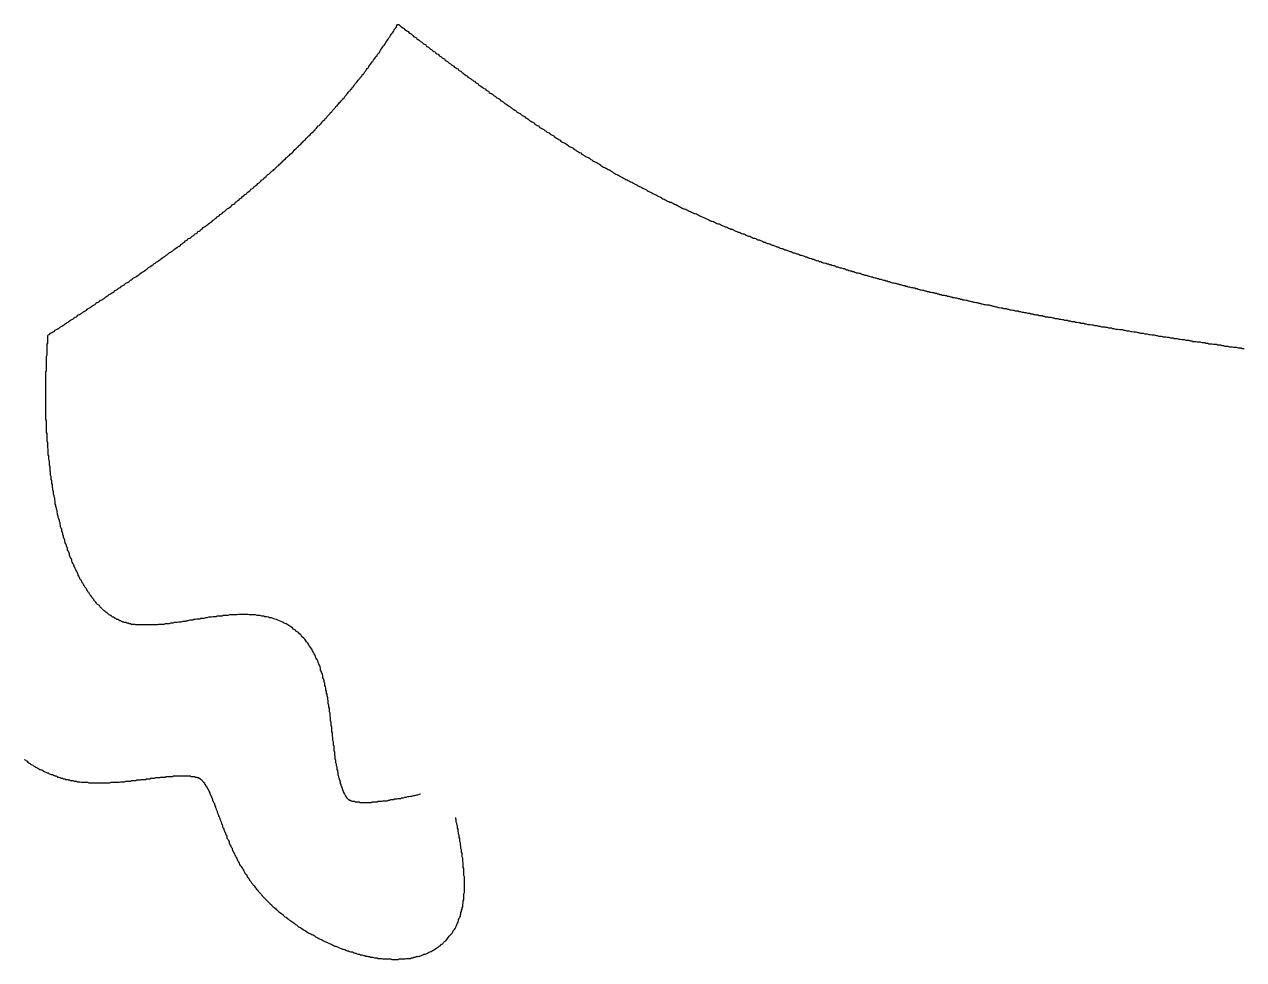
# Model space of a CAD drawing. Header units: millimetres. Extents: x 35 to 605, y 64 to 964.
# Drawn here: x 282.74 to 303.51, y 373.38 to 389.31 of the extents above; entities that cross this region are included whole.
import ezdxf

# ---------------------------------------------------------------- set-up
doc = ezdxf.new("R2010")
doc.units = ezdxf.units.MM

msp = doc.modelspace()

# ---------------------------------------------------------------- linework, layer by layer
for points in [[(289.487, 376.198, 0), (289.467, 376.188, 0), (289.437, 376.178, 0), (289.417, 376.178, 0), (289.387, 376.168, 0), (289.367, 376.168, 0), (289.337, 376.158, 0), (289.317, 376.158, 0), (289.287, 376.148, 0), (289.267, 376.148, 0), (289.237, 376.138, 0), (289.217, 376.138, 0), (289.187, 376.128, 0), (289.167, 376.128, 0), (289.147, 376.118, 0), (289.117, 376.118, 0), (289.097, 376.118, 0), (289.077, 376.108, 0), (289.047, 376.108, 0), (289.027, 376.098, 0), (289.007, 376.098, 0), (288.977, 376.098, 0), (288.957, 376.088, 0), (288.937, 376.088, 0), (288.917, 376.078, 0), (288.887, 376.078, 0), (288.867, 376.078, 0), (288.847, 376.078, 0), (288.827, 376.068, 0), (288.807, 376.068, 0), (288.787, 376.068, 0), (288.767, 376.068, 0), (288.747, 376.058, 0), (288.727, 376.058, 0), (288.707, 376.058, 0), (288.687, 376.058, 0), (288.667, 376.058, 0), (288.647, 376.048, 0), (288.627, 376.048, 0), (288.617, 376.048, 0), (288.597, 376.048, 0), (288.577, 376.048, 0), (288.557, 376.048, 0), (288.547, 376.048, 0), (288.527, 376.048, 0), (288.517, 376.048, 0), (288.497, 376.048, 0), (288.487, 376.048, 0), (288.467, 376.048, 0), (288.457, 376.048, 0), (288.447, 376.058, 0), (288.427, 376.058, 0), (288.417, 376.058, 0), (288.407, 376.058, 0), (288.397, 376.058, 0), (288.387, 376.058, 0), (288.377, 376.058, 0), (288.367, 376.068, 0), (288.357, 376.068, 0), (288.347, 376.068, 0), (288.337, 376.068, 0), (288.327, 376.068, 0), (288.317, 376.078, 0), (288.317, 376.078, 0), (288.307, 376.078, 0), (288.307, 376.078, 0), (288.297, 376.088, 0), (288.297, 376.088, 0), (288.287, 376.088, 0), (288.287, 376.088, 0), (288.277, 376.088, 0), (288.277, 376.098, 0), (288.277, 376.098, 0), (288.267, 376.098, 0), (288.267, 376.098, 0), (288.267, 376.098, 0), (288.267, 376.098, 0), (288.257, 376.108, 0), (288.257, 376.108, 0), (288.257, 376.108, 0), (288.257, 376.108, 0), (288.247, 376.118, 0), (288.247, 376.118, 0), (288.247, 376.128, 0), (288.237, 376.128, 0), (288.237, 376.128, 0), (288.227, 376.138, 0), (288.227, 376.148, 0), (288.227, 376.148, 0), (288.217, 376.158, 0), (288.217, 376.168, 0), (288.207, 376.178, 0), (288.207, 376.178, 0), (288.197, 376.188, 0), (288.197, 376.198, 0), (288.187, 376.208, 0), (288.187, 376.218, 0), (288.177, 376.238, 0), (288.177, 376.248, 0), (288.167, 376.258, 0), (288.167, 376.268, 0), (288.157, 376.288, 0), (288.157, 376.298, 0), (288.147, 376.308, 0), (288.147, 376.328, 0), (288.137, 376.338, 0), (288.137, 376.358, 0), (288.127, 376.378, 0), (288.127, 376.388, 0), (288.117, 376.408, 0), (288.117, 376.428, 0), (288.107, 376.448, 0), (288.107, 376.458, 0), (288.097, 376.478, 0), (288.097, 376.498, 0), (288.087, 376.518, 0), (288.087, 376.538, 0), (288.087, 376.558, 0), (288.077, 376.578, 0), (288.077, 376.598, 0), (288.067, 376.618, 0), (288.067, 376.638, 0), (288.067, 376.658, 0), (288.057, 376.678, 0), (288.057, 376.708, 0), (288.047, 376.728, 0), (288.047, 376.748, 0), (288.047, 376.768, 0), (288.037, 376.798, 0), (288.037, 376.818, 0), (288.037, 376.838, 0), (288.027, 376.868, 0), (288.027, 376.888, 0), (288.027, 376.908, 0), (288.017, 376.938, 0), (288.017, 376.958, 0), (288.017, 376.988, 0), (288.017, 377.008, 0), (288.007, 377.038, 0), (288.007, 377.058, 0), (288.007, 377.088, 0), (287.997, 377.108, 0), (287.997, 377.138, 0), (287.997, 377.158, 0), (287.987, 377.188, 0), (287.987, 377.208, 0), (287.987, 377.238, 0), (287.977, 377.258, 0), (287.977, 377.288, 0), (287.977, 377.318, 0), (287.977, 377.338, 0), (287.967, 377.368, 0), (287.967, 377.388, 0), (287.967, 377.418, 0), (287.957, 377.448, 0), (287.957, 377.468, 0), (287.957, 377.498, 0), (287.947, 377.528, 0), (287.947, 377.548, 0), (287.947, 377.578, 0), (287.937, 377.598, 0), (287.937, 377.628, 0), (287.937, 377.658, 0), (287.927, 377.678, 0), (287.927, 377.708, 0), (287.917, 377.738, 0), (287.917, 377.758, 0), (287.917, 377.788, 0), (287.907, 377.818, 0), (287.907, 377.838, 0), (287.897, 377.868, 0), (287.897, 377.898, 0), (287.887, 377.918, 0), (287.887, 377.948, 0), (287.877, 377.968, 0), (287.877, 377.998, 0), (287.867, 378.028, 0), (287.857, 378.048, 0), (287.857, 378.078, 0), (287.847, 378.108, 0), (287.847, 378.128, 0), (287.837, 378.158, 0), (287.827, 378.178, 0), (287.827, 378.208, 0), (287.817, 378.238, 0), (287.807, 378.258, 0), (287.797, 378.288, 0), (287.787, 378.308, 0), (287.787, 378.338, 0), (287.777, 378.368, 0), (287.767, 378.388, 0), (287.757, 378.418, 0), (287.747, 378.438, 0), (287.737, 378.468, 0), (287.727, 378.488, 0), (287.707, 378.518, 0), (287.697, 378.538, 0), (287.687, 378.568, 0), (287.677, 378.588, 0), (287.657, 378.618, 0), (287.647, 378.638, 0), (287.637, 378.668, 0), (287.617, 378.688, 0), (287.597, 378.718, 0), (287.587, 378.738, 0), (287.567, 378.768, 0), (287.547, 378.788, 0), (287.527, 378.818, 0), (287.517, 378.838, 0), (287.497, 378.858, 0), (287.467, 378.878, 0), (287.447, 378.908, 0), (287.427, 378.928, 0), (287.407, 378.948, 0), (287.377, 378.968, 0), (287.357, 378.988, 0), (287.327, 379.008, 0), (287.307, 379.028, 0), (287.277, 379.048, 0), (287.247, 379.068, 0), (287.227, 379.078, 0), (287.197, 379.098, 0), (287.167, 379.108, 0), (287.147, 379.118, 0), (287.117, 379.138, 0), (287.087, 379.148, 0), (287.057, 379.158, 0), (287.037, 379.168, 0), (287.007, 379.178, 0), (286.977, 379.188, 0), (286.947, 379.198, 0), (286.917, 379.198, 0), (286.897, 379.208, 0), (286.867, 379.218, 0), (286.837, 379.218, 0), (286.817, 379.228, 0), (286.787, 379.228, 0), (286.757, 379.238, 0), (286.727, 379.238, 0), (286.707, 379.238, 0), (286.677, 379.248, 0), (286.647, 379.248, 0), (286.627, 379.248, 0), (286.597, 379.248, 0), (286.567, 379.248, 0), (286.547, 379.258, 0), (286.517, 379.258, 0), (286.497, 379.258, 0), (286.467, 379.258, 0), (286.437, 379.258, 0), (286.417, 379.258, 0), (286.387, 379.258, 0), (286.357, 379.248, 0), (286.337, 379.248, 0), (286.307, 379.248, 0), (286.287, 379.248, 0), (286.257, 379.248, 0), (286.237, 379.248, 0), (286.207, 379.238, 0), (286.177, 379.238, 0), (286.157, 379.238, 0), (286.127, 379.238, 0), (286.107, 379.228, 0), (286.077, 379.228, 0), (286.057, 379.228, 0), (286.027, 379.228, 0), (286.007, 379.218, 0), (285.977, 379.218, 0), (285.957, 379.218, 0), (285.927, 379.208, 0), (285.897, 379.208, 0), (285.877, 379.208, 0), (285.847, 379.198, 0), (285.827, 379.198, 0), (285.797, 379.188, 0), (285.777, 379.188, 0), (285.747, 379.188, 0), (285.727, 379.178, 0), (285.707, 379.178, 0), (285.677, 379.178, 0), (285.657, 379.168, 0), (285.627, 379.168, 0), (285.607, 379.158, 0), (285.577, 379.158, 0), (285.557, 379.158, 0), (285.527, 379.148, 0), (285.507, 379.148, 0), (285.487, 379.138, 0), (285.457, 379.138, 0), (285.437, 379.138, 0), (285.407, 379.128, 0), (285.387, 379.128, 0), (285.367, 379.128, 0), (285.337, 379.118, 0), (285.317, 379.118, 0), (285.297, 379.118, 0), (285.267, 379.108, 0), (285.247, 379.108, 0), (285.227, 379.108, 0), (285.207, 379.098, 0), (285.177, 379.098, 0), (285.157, 379.098, 0), (285.137, 379.098, 0), (285.117, 379.088, 0), (285.087, 379.088, 0), (285.067, 379.088, 0), (285.047, 379.088, 0), (285.027, 379.088, 0), (285.007, 379.078, 0), (284.987, 379.078, 0), (284.967, 379.078, 0), (284.947, 379.078, 0), (284.927, 379.078, 0), (284.907, 379.078, 0), (284.887, 379.078, 0), (284.867, 379.078, 0), (284.847, 379.078, 0), (284.827, 379.078, 0), (284.807, 379.078, 0), (284.787, 379.078, 0), (284.767, 379.078, 0), (284.757, 379.078, 0), (284.737, 379.078, 0), (284.717, 379.078, 0), (284.707, 379.078, 0), (284.687, 379.078, 0), (284.667, 379.078, 0), (284.657, 379.078, 0), (284.637, 379.078, 0), (284.627, 379.088, 0), (284.607, 379.088, 0), (284.597, 379.088, 0), (284.577, 379.088, 0), (284.567, 379.088, 0), (284.547, 379.098, 0), (284.537, 379.098, 0), (284.527, 379.098, 0), (284.507, 379.108, 0), (284.497, 379.108, 0), (284.487, 379.108, 0), (284.467, 379.118, 0), (284.457, 379.118, 0), (284.447, 379.118, 0), (284.437, 379.128, 0), (284.417, 379.128, 0), (284.407, 379.138, 0), (284.397, 379.138, 0), (284.377, 379.148, 0), (284.367, 379.148, 0), (284.357, 379.158, 0), (284.347, 379.158, 0), (284.337, 379.168, 0), (284.317, 379.168, 0), (284.307, 379.178, 0), (284.297, 379.188, 0), (284.287, 379.188, 0), (284.277, 379.198, 0), (284.257, 379.208, 0), (284.247, 379.208, 0), (284.237, 379.218, 0), (284.227, 379.228, 0), (284.217, 379.238, 0), (284.207, 379.238, 0), (284.187, 379.248, 0), (284.177, 379.258, 0), (284.167, 379.268, 0), (284.157, 379.278, 0), (284.147, 379.288, 0), (284.137, 379.288, 0), (284.127, 379.298, 0), (284.117, 379.308, 0), (284.097, 379.318, 0), (284.087, 379.328, 0), (284.077, 379.338, 0), (284.067, 379.348, 0), (284.057, 379.358, 0), (284.047, 379.368, 0), (284.037, 379.378, 0), (284.027, 379.398, 0), (284.017, 379.408, 0), (283.997, 379.418, 0), (283.987, 379.428, 0), (283.977, 379.438, 0), (283.967, 379.448, 0), (283.957, 379.468, 0), (283.947, 379.478, 0), (283.937, 379.488, 0), (283.927, 379.498, 0), (283.917, 379.518, 0), (283.907, 379.528, 0), (283.897, 379.538, 0), (283.887, 379.558, 0), (283.877, 379.568, 0), (283.867, 379.588, 0), (283.857, 379.598, 0), (283.847, 379.608, 0), (283.837, 379.628, 0), (283.827, 379.638, 0), (283.817, 379.658, 0), (283.807, 379.668, 0), (283.797, 379.688, 0), (283.787, 379.708, 0), (283.777, 379.718, 0), (283.767, 379.738, 0), (283.757, 379.748, 0), (283.747, 379.768, 0), (283.737, 379.788, 0), (283.727, 379.798, 0), (283.717, 379.818, 0), (283.707, 379.838, 0), (283.697, 379.848, 0), (283.687, 379.868, 0), (283.677, 379.888, 0), (283.667, 379.908, 0), (283.657, 379.928, 0), (283.657, 379.938, 0), (283.647, 379.958, 0), (283.637, 379.978, 0), (283.627, 379.998, 0), (283.617, 380.018, 0), (283.607, 380.038, 0), (283.597, 380.058, 0), (283.587, 380.068, 0), (283.587, 380.088, 0), (283.577, 380.108, 0), (283.567, 380.128, 0), (283.557, 380.148, 0), (283.547, 380.168, 0), (283.547, 380.188, 0), (283.537, 380.208, 0), (283.527, 380.228, 0), (283.517, 380.248, 0), (283.507, 380.268, 0), (283.507, 380.288, 0), (283.497, 380.318, 0), (283.487, 380.338, 0), (283.477, 380.358, 0), (283.477, 380.378, 0), (283.467, 380.398, 0), (283.457, 380.418, 0), (283.457, 380.438, 0), (283.447, 380.458, 0), (283.437, 380.478, 0), (283.427, 380.508, 0), (283.427, 380.528, 0), (283.417, 380.548, 0), (283.407, 380.568, 0), (283.407, 380.588, 0), (283.397, 380.618, 0), (283.397, 380.638, 0), (283.387, 380.658, 0), (283.377, 380.678, 0), (283.377, 380.708, 0), (283.367, 380.728, 0), (283.357, 380.748, 0), (283.357, 380.768, 0), (283.347, 380.798, 0), (283.347, 380.818, 0), (283.337, 380.838, 0), (283.337, 380.858, 0), (283.327, 380.888, 0), (283.317, 380.908, 0), (283.317, 380.928, 0), (283.307, 380.958, 0), (283.307, 380.978, 0), (283.297, 380.998, 0), (283.297, 381.028, 0), (283.287, 381.048, 0), (283.287, 381.068, 0), (283.277, 381.098, 0), (283.277, 381.118, 0), (283.267, 381.138, 0), (283.267, 381.168, 0), (283.267, 381.188, 0), (283.257, 381.208, 0), (283.257, 381.238, 0), (283.247, 381.258, 0), (283.247, 381.278, 0), (283.237, 381.308, 0), (283.237, 381.328, 0), (283.237, 381.348, 0), (283.227, 381.378, 0), (283.227, 381.398, 0), (283.217, 381.418, 0), (283.217, 381.448, 0), (283.217, 381.468, 0), (283.207, 381.488, 0), (283.207, 381.518, 0), (283.207, 381.538, 0), (283.197, 381.558, 0), (283.197, 381.588, 0), (283.197, 381.608, 0), (283.187, 381.628, 0), (283.187, 381.658, 0), (283.187, 381.678, 0), (283.177, 381.698, 0), (283.177, 381.728, 0), (283.177, 381.748, 0), (283.177, 381.768, 0), (283.167, 381.798, 0), (283.167, 381.818, 0), (283.167, 381.838, 0), (283.167, 381.868, 0), (283.157, 381.888, 0), (283.157, 381.908, 0), (283.157, 381.938, 0), (283.157, 381.958, 0), (283.147, 381.978, 0), (283.147, 381.998, 0), (283.147, 382.028, 0), (283.147, 382.048, 0), (283.147, 382.068, 0), (283.137, 382.098, 0), (283.137, 382.118, 0), (283.137, 382.138, 0), (283.137, 382.158, 0), (283.137, 382.178, 0), (283.127, 382.208, 0), (283.127, 382.228, 0), (283.127, 382.248, 0), (283.127, 382.268, 0), (283.127, 382.298, 0), (283.127, 382.318, 0), (283.127, 382.338, 0), (283.117, 382.358, 0), (283.117, 382.378, 0), (283.117, 382.408, 0), (283.117, 382.428, 0), (283.117, 382.448, 0), (283.117, 382.468, 0), (283.117, 382.488, 0), (283.117, 382.508, 0), (283.117, 382.538, 0), (283.117, 382.558, 0), (283.107, 382.578, 0), (283.107, 382.598, 0), (283.107, 382.618, 0), (283.107, 382.638, 0), (283.107, 382.658, 0), (283.107, 382.688, 0), (283.107, 382.708, 0), (283.107, 382.728, 0), (283.107, 382.748, 0), (283.107, 382.768, 0), (283.107, 382.788, 0), (283.107, 382.808, 0), (283.107, 382.828, 0), (283.107, 382.848, 0), (283.107, 382.878, 0), (283.107, 382.898, 0), (283.107, 382.918, 0), (283.107, 382.938, 0), (283.107, 382.958, 0), (283.107, 382.978, 0), (283.107, 382.998, 0), (283.107, 383.018, 0), (283.107, 383.038, 0), (283.107, 383.058, 0), (283.107, 383.078, 0), (283.107, 383.108, 0), (283.107, 383.128, 0), (283.107, 383.148, 0), (283.107, 383.168, 0), (283.107, 383.188, 0), (283.107, 383.208, 0), (283.107, 383.228, 0), (283.107, 383.248, 0), (283.107, 383.268, 0), (283.107, 383.288, 0), (283.107, 383.308, 0), (283.107, 383.328, 0), (283.107, 383.348, 0), (283.107, 383.368, 0), (283.107, 383.388, 0), (283.117, 383.408, 0), (283.117, 383.428, 0), (283.117, 383.458, 0), (283.117, 383.478, 0), (283.117, 383.498, 0), (283.117, 383.518, 0), (283.117, 383.538, 0), (283.117, 383.558, 0), (283.117, 383.578, 0), (283.117, 383.598, 0), (283.117, 383.618, 0), (283.117, 383.638, 0), (283.117, 383.658, 0), (283.127, 383.678, 0), (283.127, 383.698, 0), (283.127, 383.718, 0), (283.127, 383.738, 0), (283.127, 383.758, 0), (283.127, 383.778, 0), (283.127, 383.798, 0), (283.127, 383.818, 0), (283.127, 383.838, 0), (283.127, 383.858, 0), (283.137, 383.878, 0), (283.137, 383.898, 0), (283.137, 383.918, 0), (283.137, 383.938, 0), (283.137, 383.968, 0), (283.137, 383.988, 0), (283.137, 384.008, 0), (283.147, 384.018, 0), (283.167, 384.028, 0), (283.187, 384.048, 0), (283.207, 384.058, 0), (283.227, 384.068, 0), (283.247, 384.078, 0), (283.267, 384.098, 0), (283.287, 384.108, 0), (283.297, 384.118, 0), (283.317, 384.128, 0), (283.337, 384.138, 0), (283.357, 384.158, 0), (283.377, 384.168, 0), (283.397, 384.178, 0), (283.417, 384.188, 0), (283.437, 384.208, 0), (283.457, 384.218, 0), (283.467, 384.228, 0), (283.487, 384.238, 0), (283.507, 384.258, 0), (283.527, 384.268, 0), (283.547, 384.278, 0), (283.567, 384.288, 0), (283.587, 384.308, 0), (283.607, 384.318, 0), (283.627, 384.328, 0), (283.637, 384.338, 0), (283.657, 384.358, 0), (283.677, 384.368, 0), (283.697, 384.378, 0), (283.717, 384.388, 0), (283.737, 384.408, 0), (283.757, 384.418, 0), (283.777, 384.428, 0), (283.797, 384.438, 0), (283.807, 384.458, 0), (283.827, 384.468, 0), (283.847, 384.478, 0), (283.867, 384.488, 0), (283.887, 384.508, 0), (283.907, 384.518, 0), (283.927, 384.528, 0), (283.947, 384.538, 0), (283.957, 384.558, 0), (283.977, 384.568, 0), (283.997, 384.578, 0), (284.017, 384.588, 0), (284.037, 384.608, 0), (284.057, 384.618, 0), (284.077, 384.628, 0), (284.097, 384.638, 0), (284.117, 384.658, 0), (284.127, 384.668, 0), (284.147, 384.678, 0), (284.167, 384.688, 0), (284.187, 384.708, 0), (284.207, 384.718, 0), (284.227, 384.728, 0), (284.247, 384.738, 0), (284.267, 384.758, 0), (284.277, 384.768, 0), (284.297, 384.778, 0), (284.317, 384.788, 0), (284.337, 384.808, 0), (284.357, 384.818, 0), (284.377, 384.828, 0), (284.397, 384.848, 0), (284.417, 384.858, 0), (284.427, 384.868, 0), (284.447, 384.878, 0), (284.467, 384.898, 0), (284.487, 384.908, 0), (284.507, 384.918, 0), (284.527, 384.928, 0), (284.547, 384.948, 0), (284.557, 384.958, 0), (284.577, 384.968, 0), (284.597, 384.988, 0), (284.617, 384.998, 0), (284.637, 385.008, 0), (284.657, 385.018, 0), (284.677, 385.038, 0), (284.697, 385.048, 0), (284.707, 385.058, 0), (284.727, 385.078, 0), (284.747, 385.088, 0), (284.767, 385.098, 0), (284.787, 385.108, 0), (284.807, 385.128, 0), (284.827, 385.138, 0), (284.837, 385.148, 0), (284.857, 385.168, 0), (284.877, 385.178, 0), (284.897, 385.188, 0), (284.917, 385.208, 0), (284.937, 385.218, 0), (284.947, 385.228, 0), (284.967, 385.238, 0), (284.987, 385.258, 0), (285.007, 385.268, 0), (285.027, 385.278, 0), (285.047, 385.298, 0), (285.067, 385.308, 0), (285.077, 385.318, 0), (285.097, 385.338, 0), (285.117, 385.348, 0), (285.137, 385.358, 0), (285.157, 385.378, 0), (285.177, 385.388, 0), (285.187, 385.398, 0), (285.207, 385.418, 0), (285.227, 385.428, 0), (285.247, 385.438, 0), (285.267, 385.448, 0), (285.287, 385.468, 0), (285.297, 385.478, 0), (285.317, 385.488, 0), (285.337, 385.508, 0), (285.357, 385.518, 0), (285.377, 385.528, 0), (285.397, 385.548, 0), (285.407, 385.558, 0), (285.427, 385.568, 0), (285.447, 385.588, 0), (285.467, 385.598, 0), (285.487, 385.618, 0), (285.497, 385.628, 0), (285.517, 385.638, 0), (285.537, 385.658, 0), (285.557, 385.668, 0), (285.577, 385.678, 0), (285.597, 385.698, 0), (285.607, 385.708, 0), (285.627, 385.718, 0), (285.647, 385.738, 0), (285.667, 385.748, 0), (285.687, 385.758, 0), (285.697, 385.778, 0), (285.717, 385.788, 0), (285.737, 385.798, 0), (285.757, 385.818, 0), (285.777, 385.828, 0), (285.787, 385.848, 0), (285.807, 385.858, 0), (285.827, 385.868, 0), (285.847, 385.888, 0), (285.867, 385.898, 0), (285.877, 385.908, 0), (285.897, 385.928, 0), (285.917, 385.938, 0), (285.937, 385.958, 0), (285.947, 385.968, 0), (285.967, 385.978, 0), (285.987, 385.998, 0), (286.007, 386.008, 0), (286.027, 386.028, 0), (286.037, 386.038, 0), (286.057, 386.048, 0), (286.077, 386.068, 0), (286.097, 386.078, 0), (286.107, 386.088, 0), (286.127, 386.108, 0), (286.147, 386.118, 0), (286.167, 386.138, 0), (286.177, 386.148, 0), (286.197, 386.168, 0), (286.217, 386.178, 0), (286.237, 386.188, 0), (286.257, 386.208, 0), (286.267, 386.218, 0), (286.287, 386.238, 0), (286.307, 386.248, 0), (286.327, 386.258, 0), (286.337, 386.278, 0), (286.357, 386.288, 0), (286.377, 386.308, 0), (286.397, 386.318, 0), (286.407, 386.338, 0), (286.427, 386.348, 0), (286.447, 386.358, 0), (286.457, 386.378, 0), (286.477, 386.388, 0), (286.497, 386.408, 0), (286.517, 386.418, 0), (286.527, 386.438, 0), (286.547, 386.448, 0), (286.567, 386.468, 0), (286.587, 386.478, 0), (286.597, 386.498, 0), (286.617, 386.508, 0), (286.637, 386.518, 0), (286.647, 386.538, 0), (286.667, 386.548, 0), (286.687, 386.568, 0), (286.707, 386.578, 0), (286.717, 386.598, 0), (286.737, 386.608, 0), (286.757, 386.628, 0), (286.767, 386.638, 0), (286.787, 386.658, 0), (286.807, 386.668, 0), (286.817, 386.688, 0), (286.837, 386.698, 0), (286.857, 386.718, 0), (286.867, 386.728, 0), (286.887, 386.748, 0), (286.907, 386.758, 0), (286.927, 386.778, 0), (286.937, 386.788, 0), (286.957, 386.808, 0), (286.977, 386.818, 0), (286.987, 386.838, 0), (287.007, 386.848, 0), (287.027, 386.868, 0), (287.037, 386.878, 0), (287.057, 386.898, 0), (287.077, 386.908, 0), (287.087, 386.928, 0), (287.107, 386.938, 0), (287.127, 386.958, 0), (287.137, 386.968, 0), (287.157, 386.988, 0), (287.167, 386.998, 0), (287.187, 387.018, 0), (287.207, 387.038, 0), (287.217, 387.048, 0), (287.237, 387.068, 0), (287.257, 387.078, 0), (287.267, 387.098, 0), (287.287, 387.108, 0), (287.307, 387.128, 0), (287.317, 387.138, 0), (287.337, 387.158, 0), (287.347, 387.178, 0), (287.367, 387.188, 0), (287.387, 387.208, 0), (287.397, 387.218, 0), (287.417, 387.238, 0), (287.427, 387.248, 0), (287.447, 387.268, 0), (287.467, 387.288, 0), (287.477, 387.298, 0), (287.497, 387.318, 0), (287.507, 387.328, 0), (287.527, 387.348, 0), (287.547, 387.368, 0), (287.557, 387.378, 0), (287.577, 387.398, 0), (287.587, 387.408, 0), (287.607, 387.428, 0), (287.627, 387.448, 0), (287.637, 387.458, 0), (287.657, 387.478, 0), (287.667, 387.488, 0), (287.687, 387.508, 0), (287.697, 387.528, 0), (287.717, 387.538, 0), (287.727, 387.558, 0), (287.747, 387.578, 0), (287.767, 387.588, 0), (287.777, 387.608, 0), (287.797, 387.618, 0), (287.807, 387.638, 0), (287.827, 387.658, 0), (287.837, 387.668, 0), (287.857, 387.688, 0), (287.867, 387.708, 0), (287.887, 387.718, 0), (287.897, 387.738, 0), (287.917, 387.758, 0), (287.927, 387.768, 0), (287.947, 387.788, 0), (287.957, 387.808, 0), (287.977, 387.818, 0), (287.987, 387.838, 0), (288.007, 387.858, 0), (288.017, 387.868, 0), (288.037, 387.888, 0), (288.047, 387.908, 0), (288.067, 387.918, 0), (288.077, 387.938, 0), (288.097, 387.958, 0), (288.107, 387.978, 0), (288.127, 387.988, 0), (288.137, 388.008, 0), (288.157, 388.028, 0), (288.167, 388.038, 0), (288.187, 388.058, 0), (288.197, 388.078, 0), (288.217, 388.098, 0), (288.227, 388.108, 0), (288.247, 388.128, 0), (288.257, 388.148, 0), (288.267, 388.168, 0), (288.287, 388.178, 0), (288.297, 388.198, 0), (288.317, 388.218, 0), (288.327, 388.238, 0), (288.347, 388.248, 0), (288.357, 388.268, 0), (288.367, 388.288, 0), (288.387, 388.308, 0), (288.397, 388.318, 0), (288.417, 388.338, 0), (288.427, 388.358, 0), (288.447, 388.378, 0), (288.457, 388.388, 0), (288.467, 388.408, 0), (288.487, 388.428, 0), (288.497, 388.448, 0), (288.517, 388.468, 0), (288.527, 388.478, 0), (288.537, 388.498, 0), (288.557, 388.518, 0), (288.567, 388.538, 0), (288.577, 388.558, 0), (288.597, 388.568, 0), (288.607, 388.588, 0), (288.617, 388.608, 0), (288.637, 388.628, 0), (288.647, 388.648, 0), (288.667, 388.668, 0), (288.677, 388.678, 0), (288.687, 388.698, 0), (288.707, 388.718, 0), (288.717, 388.738, 0), (288.727, 388.758, 0), (288.747, 388.778, 0), (288.757, 388.798, 0), (288.767, 388.808, 0), (288.787, 388.828, 0), (288.797, 388.848, 0), (288.807, 388.868, 0), (288.817, 388.888, 0), (288.837, 388.908, 0), (288.847, 388.928, 0), (288.857, 388.948, 0), (288.877, 388.958, 0), (288.887, 388.978, 0), (288.897, 388.998, 0), (288.907, 389.018, 0), (288.927, 389.038, 0), (288.937, 389.058, 0), (288.947, 389.078, 0), (288.967, 389.098, 0), (288.977, 389.118, 0), (288.987, 389.138, 0), (288.997, 389.158, 0), (289.017, 389.168, 0), (289.027, 389.188, 0), (289.037, 389.208, 0), (289.047, 389.228, 0), (289.067, 389.248, 0), (289.077, 389.268, 0), (289.087, 389.288, 0), (289.097, 389.308, 0), (289.117, 389.308, 0), (289.137, 389.288, 0), (289.147, 389.278, 0), (289.167, 389.268, 0), (289.187, 389.248, 0), (289.207, 389.238, 0), (289.217, 389.228, 0), (289.237, 389.208, 0), (289.257, 389.198, 0), (289.277, 389.188, 0), (289.287, 389.168, 0), (289.307, 389.158, 0), (289.327, 389.148, 0), (289.347, 389.128, 0), (289.357, 389.118, 0), (289.377, 389.098, 0), (289.397, 389.088, 0), (289.417, 389.078, 0), (289.427, 389.058, 0), (289.447, 389.048, 0), (289.467, 389.038, 0), (289.487, 389.018, 0), (289.507, 389.008, 0), (289.517, 388.998, 0), (289.537, 388.978, 0), (289.557, 388.968, 0), (289.577, 388.958, 0), (289.587, 388.938, 0), (289.607, 388.928, 0), (289.627, 388.918, 0), (289.647, 388.898, 0), (289.657, 388.888, 0), (289.677, 388.878, 0), (289.697, 388.858, 0), (289.717, 388.848, 0), (289.737, 388.838, 0), (289.747, 388.818, 0), (289.767, 388.808, 0), (289.787, 388.798, 0), (289.807, 388.778, 0), (289.817, 388.768, 0), (289.837, 388.758, 0), (289.857, 388.738, 0), (289.877, 388.728, 0), (289.897, 388.718, 0), (289.907, 388.698, 0), (289.927, 388.688, 0), (289.947, 388.678, 0), (289.967, 388.658, 0), (289.977, 388.648, 0), (289.997, 388.638, 0), (290.017, 388.618, 0), (290.037, 388.608, 0), (290.057, 388.598, 0), (290.067, 388.578, 0), (290.087, 388.568, 0), (290.107, 388.558, 0), (290.127, 388.548, 0), (290.137, 388.528, 0), (290.157, 388.518, 0), (290.177, 388.508, 0), (290.197, 388.488, 0), (290.217, 388.478, 0), (290.227, 388.468, 0), (290.247, 388.448, 0), (290.267, 388.438, 0), (290.287, 388.428, 0), (290.297, 388.408, 0), (290.317, 388.398, 0), (290.337, 388.388, 0), (290.357, 388.368, 0), (290.377, 388.358, 0), (290.387, 388.348, 0), (290.407, 388.338, 0), (290.427, 388.318, 0), (290.447, 388.308, 0), (290.467, 388.298, 0), (290.477, 388.278, 0), (290.497, 388.268, 0), (290.517, 388.258, 0), (290.537, 388.238, 0), (290.557, 388.228, 0), (290.567, 388.218, 0), (290.587, 388.208, 0), (290.607, 388.188, 0), (290.627, 388.178, 0), (290.647, 388.168, 0), (290.657, 388.148, 0), (290.677, 388.138, 0), (290.697, 388.128, 0), (290.717, 388.118, 0), (290.737, 388.098, 0), (290.747, 388.088, 0), (290.767, 388.078, 0), (290.787, 388.058, 0), (290.807, 388.048, 0), (290.827, 388.038, 0), (290.837, 388.028, 0), (290.857, 388.008, 0), (290.877, 387.998, 0), (290.897, 387.988, 0), (290.917, 387.968, 0), (290.927, 387.958, 0), (290.947, 387.948, 0), (290.967, 387.938, 0), (290.987, 387.918, 0), (291.007, 387.908, 0), (291.017, 387.898, 0), (291.037, 387.888, 0), (291.057, 387.868, 0), (291.077, 387.858, 0), (291.097, 387.848, 0), (291.107, 387.838, 0), (291.127, 387.818, 0), (291.147, 387.808, 0), (291.167, 387.798, 0), (291.187, 387.788, 0), (291.207, 387.768, 0), (291.217, 387.758, 0), (291.237, 387.748, 0), (291.257, 387.738, 0), (291.277, 387.718, 0), (291.297, 387.708, 0), (291.317, 387.698, 0), (291.327, 387.688, 0), (291.347, 387.668, 0), (291.367, 387.658, 0), (291.387, 387.648, 0), (291.407, 387.638, 0), (291.417, 387.628, 0), (291.437, 387.608, 0), (291.457, 387.598, 0), (291.477, 387.588, 0), (291.497, 387.578, 0), (291.517, 387.558, 0), (291.527, 387.548, 0), (291.547, 387.538, 0), (291.567, 387.528, 0), (291.587, 387.518, 0), (291.607, 387.498, 0), (291.627, 387.488, 0), (291.637, 387.478, 0), (291.657, 387.468, 0), (291.677, 387.458, 0), (291.697, 387.438, 0), (291.717, 387.428, 0), (291.737, 387.418, 0), (291.757, 387.408, 0), (291.767, 387.398, 0), (291.787, 387.378, 0), (291.807, 387.368, 0), (291.827, 387.358, 0), (291.847, 387.348, 0), (291.867, 387.338, 0), (291.877, 387.318, 0), (291.897, 387.308, 0), (291.917, 387.298, 0), (291.937, 387.288, 0), (291.957, 387.278, 0), (291.977, 387.268, 0), (291.997, 387.248, 0), (292.007, 387.238, 0), (292.027, 387.228, 0), (292.047, 387.218, 0), (292.067, 387.208, 0), (292.087, 387.198, 0), (292.107, 387.178, 0), (292.127, 387.168, 0), (292.137, 387.158, 0), (292.157, 387.148, 0), (292.177, 387.138, 0), (292.197, 387.128, 0), (292.217, 387.118, 0), (292.237, 387.098, 0), (292.257, 387.088, 0), (292.267, 387.078, 0), (292.287, 387.068, 0), (292.307, 387.058, 0), (292.327, 387.048, 0), (292.347, 387.038, 0), (292.367, 387.028, 0), (292.387, 387.008, 0), (292.407, 386.998, 0), (292.417, 386.988, 0), (292.437, 386.978, 0), (292.457, 386.968, 0), (292.477, 386.958, 0), (292.497, 386.948, 0), (292.517, 386.938, 0), (292.537, 386.928, 0), (292.557, 386.908, 0), (292.567, 386.898, 0), (292.587, 386.888, 0), (292.607, 386.878, 0), (292.627, 386.868, 0), (292.647, 386.858, 0), (292.667, 386.848, 0), (292.687, 386.838, 0), (292.707, 386.828, 0), (292.727, 386.818, 0), (292.737, 386.808, 0), (292.757, 386.798, 0), (292.777, 386.778, 0), (292.797, 386.768, 0), (292.817, 386.758, 0), (292.837, 386.748, 0), (292.857, 386.738, 0), (292.877, 386.728, 0), (292.897, 386.718, 0), (292.917, 386.708, 0), (292.927, 386.698, 0), (292.947, 386.688, 0), (292.967, 386.678, 0), (292.987, 386.668, 0), (293.007, 386.658, 0), (293.027, 386.648, 0), (293.047, 386.638, 0), (293.067, 386.628, 0), (293.087, 386.618, 0), (293.107, 386.608, 0), (293.127, 386.598, 0), (293.137, 386.588, 0), (293.157, 386.578, 0), (293.177, 386.568, 0), (293.197, 386.558, 0), (293.217, 386.548, 0), (293.237, 386.538, 0), (293.257, 386.528, 0), (293.277, 386.518, 0), (293.297, 386.508, 0), (293.317, 386.498, 0), (293.337, 386.488, 0), (293.347, 386.478, 0), (293.367, 386.468, 0), (293.387, 386.458, 0), (293.407, 386.448, 0), (293.427, 386.438, 0), (293.447, 386.428, 0), (293.467, 386.418, 0), (293.487, 386.408, 0), (293.507, 386.398, 0), (293.527, 386.388, 0), (293.547, 386.378, 0), (293.567, 386.368, 0), (293.587, 386.358, 0), (293.597, 386.348, 0), (293.617, 386.338, 0), (293.637, 386.328, 0), (293.657, 386.318, 0), (293.677, 386.308, 0), (293.697, 386.298, 0), (293.717, 386.288, 0), (293.737, 386.278, 0), (293.757, 386.278, 0), (293.777, 386.268, 0), (293.797, 386.258, 0), (293.817, 386.248, 0), (293.837, 386.238, 0), (293.857, 386.228, 0), (293.877, 386.218, 0), (293.897, 386.208, 0), (293.907, 386.198, 0), (293.927, 386.188, 0), (293.947, 386.178, 0), (293.967, 386.168, 0), (293.987, 386.168, 0), (294.007, 386.158, 0), (294.027, 386.148, 0), (294.047, 386.138, 0), (294.067, 386.128, 0), (294.087, 386.118, 0), (294.107, 386.108, 0), (294.127, 386.098, 0), (294.147, 386.088, 0), (294.167, 386.088, 0), (294.187, 386.078, 0), (294.207, 386.068, 0), (294.227, 386.058, 0), (294.247, 386.048, 0), (294.267, 386.038, 0), (294.287, 386.028, 0), (294.307, 386.018, 0), (294.317, 386.018, 0), (294.337, 386.008, 0), (294.357, 385.998, 0), (294.377, 385.988, 0), (294.397, 385.978, 0), (294.417, 385.968, 0), (294.437, 385.958, 0), (294.457, 385.958, 0), (294.477, 385.948, 0), (294.497, 385.938, 0), (294.517, 385.928, 0), (294.537, 385.918, 0), (294.557, 385.908, 0), (294.577, 385.908, 0), (294.597, 385.898, 0), (294.617, 385.888, 0), (294.637, 385.878, 0), (294.657, 385.868, 0), (294.677, 385.858, 0), (294.697, 385.858, 0), (294.717, 385.848, 0), (294.737, 385.838, 0), (294.757, 385.828, 0), (294.777, 385.818, 0), (294.797, 385.818, 0), (294.817, 385.808, 0), (294.837, 385.798, 0), (294.857, 385.788, 0), (294.877, 385.778, 0), (294.897, 385.768, 0), (294.917, 385.768, 0), (294.937, 385.758, 0), (294.957, 385.748, 0), (294.977, 385.738, 0), (294.997, 385.738, 0), (295.017, 385.728, 0), (295.037, 385.718, 0), (295.057, 385.708, 0), (295.077, 385.698, 0), (295.097, 385.698, 0), (295.117, 385.688, 0), (295.137, 385.678, 0), (295.157, 385.668, 0), (295.177, 385.668, 0), (295.197, 385.658, 0), (295.217, 385.648, 0), (295.237, 385.638, 0), (295.257, 385.638, 0), (295.277, 385.628, 0), (295.297, 385.618, 0), (295.317, 385.608, 0), (295.337, 385.598, 0), (295.357, 385.598, 0), (295.377, 385.588, 0), (295.397, 385.578, 0), (295.417, 385.578, 0), (295.437, 385.568, 0), (295.457, 385.558, 0), (295.477, 385.548, 0), (295.497, 385.548, 0), (295.517, 385.538, 0), (295.537, 385.528, 0), (295.557, 385.518, 0), (295.577, 385.518, 0), (295.597, 385.508, 0), (295.617, 385.498, 0), (295.637, 385.488, 0), (295.657, 385.488, 0), (295.677, 385.478, 0), (295.697, 385.468, 0), (295.717, 385.468, 0), (295.737, 385.458, 0), (295.757, 385.448, 0), (295.777, 385.438, 0), (295.797, 385.438, 0), (295.817, 385.428, 0), (295.837, 385.418, 0), (295.857, 385.418, 0), (295.877, 385.408, 0), (295.897, 385.398, 0), (295.917, 385.398, 0), (295.937, 385.388, 0), (295.957, 385.378, 0), (295.977, 385.378, 0), (296.007, 385.368, 0), (296.027, 385.358, 0), (296.047, 385.348, 0), (296.067, 385.348, 0), (296.087, 385.338, 0), (296.107, 385.328, 0), (296.127, 385.328, 0), (296.147, 385.318, 0), (296.167, 385.308, 0), (296.187, 385.308, 0), (296.207, 385.298, 0), (296.227, 385.288, 0), (296.247, 385.288, 0), (296.267, 385.278, 0), (296.287, 385.268, 0), (296.307, 385.268, 0), (296.327, 385.258, 0), (296.347, 385.248, 0), (296.367, 385.248, 0), (296.397, 385.238, 0), (296.417, 385.228, 0), (296.437, 385.228, 0), (296.457, 385.218, 0), (296.477, 385.218, 0), (296.497, 385.208, 0), (296.517, 385.198, 0), (296.537, 385.198, 0), (296.557, 385.188, 0), (296.577, 385.178, 0), (296.597, 385.178, 0), (296.617, 385.168, 0), (296.637, 385.158, 0), (296.657, 385.158, 0), (296.687, 385.148, 0), (296.707, 385.148, 0), (296.727, 385.138, 0), (296.747, 385.128, 0), (296.767, 385.128, 0), (296.787, 385.118, 0), (296.807, 385.108, 0), (296.827, 385.108, 0), (296.847, 385.098, 0), (296.867, 385.098, 0), (296.887, 385.088, 0), (296.907, 385.078, 0), (296.937, 385.078, 0), (296.957, 385.068, 0), (296.977, 385.068, 0), (296.997, 385.058, 0), (297.017, 385.048, 0), (297.037, 385.048, 0), (297.057, 385.038, 0), (297.077, 385.038, 0), (297.097, 385.028, 0), (297.117, 385.018, 0), (297.137, 385.018, 0), (297.167, 385.008, 0), (297.187, 385.008, 0), (297.207, 384.998, 0), (297.227, 384.988, 0), (297.247, 384.988, 0), (297.267, 384.978, 0), (297.287, 384.978, 0), (297.307, 384.968, 0), (297.327, 384.968, 0), (297.357, 384.958, 0), (297.377, 384.948, 0), (297.397, 384.948, 0), (297.417, 384.938, 0), (297.437, 384.938, 0), (297.457, 384.928, 0), (297.477, 384.928, 0), (297.497, 384.918, 0), (297.527, 384.908, 0), (297.547, 384.908, 0), (297.567, 384.898, 0), (297.587, 384.898, 0), (297.607, 384.888, 0), (297.627, 384.888, 0), (297.647, 384.878, 0), (297.667, 384.878, 0), (297.697, 384.868, 0), (297.717, 384.858, 0), (297.737, 384.858, 0), (297.757, 384.848, 0), (297.777, 384.848, 0), (297.797, 384.838, 0), (297.817, 384.838, 0), (297.847, 384.828, 0), (297.867, 384.828, 0), (297.887, 384.818, 0), (297.907, 384.818, 0), (297.927, 384.808, 0), (297.947, 384.808, 0), (297.967, 384.798, 0), (297.997, 384.788, 0), (298.017, 384.788, 0), (298.037, 384.778, 0), (298.057, 384.778, 0), (298.077, 384.768, 0), (298.097, 384.768, 0), (298.117, 384.758, 0), (298.147, 384.758, 0), (298.167, 384.748, 0), (298.187, 384.748, 0), (298.207, 384.738, 0), (298.227, 384.738, 0), (298.247, 384.728, 0), (298.277, 384.728, 0), (298.297, 384.718, 0), (298.317, 384.718, 0), (298.337, 384.708, 0), (298.357, 384.708, 0), (298.377, 384.698, 0), (298.407, 384.698, 0), (298.427, 384.688, 0), (298.447, 384.688, 0), (298.467, 384.678, 0), (298.487, 384.678, 0), (298.517, 384.668, 0), (298.537, 384.668, 0), (298.557, 384.658, 0), (298.577, 384.658, 0), (298.597, 384.648, 0), (298.617, 384.648, 0), (298.647, 384.638, 0), (298.667, 384.638, 0), (298.687, 384.628, 0), (298.707, 384.628, 0), (298.727, 384.618, 0), (298.757, 384.618, 0), (298.777, 384.608, 0), (298.797, 384.608, 0), (298.817, 384.598, 0), (298.837, 384.598, 0), (298.867, 384.588, 0), (298.887, 384.588, 0), (298.907, 384.578, 0), (298.927, 384.578, 0), (298.947, 384.568, 0), (298.977, 384.568, 0), (298.997, 384.558, 0), (299.017, 384.558, 0), (299.037, 384.548, 0), (299.057, 384.548, 0), (299.087, 384.538, 0), (299.107, 384.538, 0), (299.127, 384.528, 0), (299.147, 384.528, 0), (299.177, 384.528, 0), (299.197, 384.518, 0), (299.217, 384.518, 0), (299.237, 384.508, 0), (299.257, 384.508, 0), (299.287, 384.498, 0), (299.307, 384.498, 0), (299.327, 384.488, 0), (299.347, 384.488, 0), (299.377, 384.478, 0), (299.397, 384.478, 0), (299.417, 384.468, 0), (299.437, 384.468, 0), (299.467, 384.468, 0), (299.487, 384.458, 0), (299.507, 384.458, 0), (299.527, 384.448, 0), (299.557, 384.448, 0), (299.577, 384.438, 0), (299.597, 384.438, 0), (299.617, 384.428, 0), (299.637, 384.428, 0), (299.667, 384.428, 0), (299.687, 384.418, 0), (299.707, 384.418, 0), (299.737, 384.408, 0), (299.757, 384.408, 0), (299.777, 384.398, 0), (299.797, 384.398, 0), (299.827, 384.388, 0), (299.847, 384.388, 0), (299.867, 384.388, 0), (299.887, 384.378, 0), (299.917, 384.378, 0), (299.937, 384.368, 0), (299.957, 384.368, 0), (299.977, 384.358, 0), (300.007, 384.358, 0), (300.027, 384.348, 0), (300.047, 384.348, 0), (300.077, 384.348, 0), (300.097, 384.338, 0), (300.117, 384.338, 0), (300.137, 384.328, 0), (300.167, 384.328, 0), (300.187, 384.318, 0), (300.207, 384.318, 0), (300.227, 384.318, 0), (300.257, 384.308, 0), (300.277, 384.308, 0), (300.297, 384.298, 0), (300.327, 384.298, 0), (300.347, 384.298, 0), (300.367, 384.288, 0), (300.397, 384.288, 0), (300.417, 384.278, 0), (300.437, 384.278, 0), (300.457, 384.268, 0), (300.487, 384.268, 0), (300.507, 384.268, 0), (300.527, 384.258, 0), (300.557, 384.258, 0), (300.577, 384.248, 0), (300.597, 384.248, 0), (300.627, 384.248, 0), (300.647, 384.238, 0), (300.667, 384.238, 0), (300.697, 384.228, 0), (300.717, 384.228, 0), (300.737, 384.218, 0), (300.767, 384.218, 0), (300.787, 384.218, 0), (300.807, 384.208, 0), (300.827, 384.208, 0), (300.857, 384.198, 0), (300.877, 384.198, 0), (300.897, 384.198, 0), (300.927, 384.188, 0), (300.947, 384.188, 0), (300.967, 384.178, 0), (300.997, 384.178, 0), (301.017, 384.178, 0), (301.037, 384.168, 0), (301.067, 384.168, 0), (301.087, 384.158, 0), (301.117, 384.158, 0), (301.137, 384.158, 0), (301.157, 384.148, 0), (301.187, 384.148, 0), (301.207, 384.138, 0), (301.227, 384.138, 0), (301.257, 384.138, 0), (301.277, 384.128, 0), (301.297, 384.128, 0), (301.327, 384.118, 0), (301.347, 384.118, 0), (301.367, 384.118, 0), (301.397, 384.108, 0), (301.417, 384.108, 0), (301.447, 384.108, 0), (301.467, 384.098, 0), (301.487, 384.098, 0), (301.517, 384.088, 0), (301.537, 384.088, 0), (301.557, 384.088, 0), (301.587, 384.078, 0), (301.607, 384.078, 0), (301.637, 384.068, 0), (301.657, 384.068, 0), (301.677, 384.068, 0), (301.707, 384.058, 0), (301.727, 384.058, 0), (301.747, 384.048, 0), (301.777, 384.048, 0), (301.797, 384.048, 0), (301.827, 384.038, 0), (301.847, 384.038, 0), (301.867, 384.038, 0), (301.897, 384.028, 0), (301.917, 384.028, 0), (301.947, 384.018, 0), (301.967, 384.018, 0), (301.987, 384.018, 0), (302.017, 384.008, 0), (302.037, 384.008, 0), (302.067, 383.998, 0), (302.087, 383.998, 0), (302.107, 383.998, 0), (302.137, 383.988, 0), (302.157, 383.988, 0), (302.187, 383.988, 0), (302.207, 383.978, 0), (302.237, 383.978, 0), (302.257, 383.968, 0), (302.277, 383.968, 0), (302.307, 383.968, 0), (302.327, 383.958, 0), (302.357, 383.958, 0), (302.377, 383.958, 0), (302.407, 383.948, 0), (302.427, 383.948, 0), (302.457, 383.938, 0), (302.477, 383.938, 0), (302.497, 383.938, 0), (302.527, 383.928, 0), (302.547, 383.928, 0), (302.577, 383.928, 0), (302.597, 383.918, 0), (302.627, 383.918, 0), (302.647, 383.908, 0), (302.677, 383.908, 0), (302.697, 383.908, 0), (302.717, 383.898, 0), (302.747, 383.898, 0), (302.767, 383.898, 0), (302.797, 383.888, 0), (302.817, 383.888, 0), (302.847, 383.888, 0), (302.867, 383.878, 0), (302.897, 383.878, 0), (302.917, 383.868, 0), (302.947, 383.868, 0), (302.967, 383.868, 0), (302.997, 383.858, 0), (303.017, 383.858, 0), (303.047, 383.858, 0), (303.067, 383.848, 0), (303.097, 383.848, 0), (303.117, 383.848, 0), (303.137, 383.838, 0), (303.167, 383.838, 0), (303.187, 383.828, 0), (303.217, 383.828, 0), (303.237, 383.828, 0), (303.267, 383.818, 0), (303.287, 383.818, 0), (303.317, 383.818, 0), (303.337, 383.808, 0), (303.367, 383.808, 0), (303.387, 383.808, 0), (303.417, 383.798, 0), (303.437, 383.798, 0), (303.467, 383.798, 0), (303.487, 383.788, 0), (303.517, 383.788, 0)], [(282.737, 376.788, 0), (282.757, 376.778, 0), (282.767, 376.768, 0), (282.787, 376.758, 0), (282.797, 376.738, 0), (282.817, 376.728, 0), (282.837, 376.718, 0), (282.847, 376.708, 0), (282.867, 376.698, 0), (282.887, 376.688, 0), (282.897, 376.678, 0), (282.917, 376.668, 0), (282.937, 376.658, 0), (282.947, 376.648, 0), (282.967, 376.638, 0), (282.987, 376.628, 0), (282.997, 376.618, 0), (283.017, 376.618, 0), (283.037, 376.608, 0), (283.057, 376.598, 0), (283.067, 376.588, 0), (283.087, 376.578, 0), (283.107, 376.568, 0), (283.127, 376.558, 0), (283.147, 376.558, 0), (283.157, 376.548, 0), (283.177, 376.538, 0), (283.197, 376.528, 0), (283.217, 376.528, 0), (283.237, 376.518, 0), (283.257, 376.508, 0), (283.277, 376.508, 0), (283.297, 376.498, 0), (283.307, 376.488, 0), (283.327, 376.488, 0), (283.347, 376.478, 0), (283.367, 376.468, 0), (283.387, 376.468, 0), (283.407, 376.458, 0), (283.427, 376.458, 0), (283.447, 376.448, 0), (283.467, 376.448, 0), (283.487, 376.438, 0), (283.507, 376.438, 0), (283.527, 376.428, 0), (283.547, 376.428, 0), (283.567, 376.428, 0), (283.587, 376.418, 0), (283.607, 376.418, 0), (283.627, 376.418, 0), (283.647, 376.408, 0), (283.667, 376.408, 0), (283.687, 376.408, 0), (283.707, 376.398, 0), (283.737, 376.398, 0), (283.757, 376.398, 0), (283.777, 376.398, 0), (283.797, 376.398, 0), (283.817, 376.398, 0), (283.837, 376.388, 0), (283.857, 376.388, 0), (283.877, 376.388, 0), (283.897, 376.388, 0), (283.917, 376.388, 0), (283.937, 376.388, 0), (283.957, 376.388, 0), (283.977, 376.388, 0), (283.997, 376.388, 0), (284.017, 376.388, 0), (284.037, 376.388, 0), (284.057, 376.388, 0), (284.077, 376.388, 0), (284.097, 376.388, 0), (284.117, 376.388, 0), (284.137, 376.388, 0), (284.157, 376.388, 0), (284.177, 376.388, 0), (284.197, 376.388, 0), (284.217, 376.398, 0), (284.237, 376.398, 0), (284.257, 376.398, 0), (284.277, 376.398, 0), (284.297, 376.398, 0), (284.317, 376.398, 0), (284.337, 376.398, 0), (284.357, 376.398, 0), (284.377, 376.408, 0), (284.397, 376.408, 0), (284.417, 376.408, 0), (284.437, 376.408, 0), (284.447, 376.408, 0), (284.467, 376.418, 0), (284.487, 376.418, 0), (284.507, 376.418, 0), (284.527, 376.418, 0), (284.547, 376.418, 0), (284.567, 376.428, 0), (284.587, 376.428, 0), (284.607, 376.428, 0), (284.617, 376.428, 0), (284.637, 376.428, 0), (284.657, 376.438, 0), (284.677, 376.438, 0), (284.697, 376.438, 0), (284.717, 376.438, 0), (284.737, 376.448, 0), (284.747, 376.448, 0), (284.767, 376.448, 0), (284.787, 376.448, 0), (284.807, 376.448, 0), (284.817, 376.458, 0), (284.837, 376.458, 0), (284.857, 376.458, 0), (284.877, 376.458, 0), (284.897, 376.468, 0), (284.907, 376.468, 0), (284.927, 376.468, 0), (284.947, 376.468, 0), (284.957, 376.468, 0), (284.977, 376.478, 0), (284.997, 376.478, 0), (285.007, 376.478, 0), (285.027, 376.478, 0), (285.047, 376.478, 0), (285.057, 376.488, 0), (285.077, 376.488, 0), (285.097, 376.488, 0), (285.107, 376.488, 0), (285.127, 376.488, 0), (285.137, 376.488, 0), (285.157, 376.498, 0), (285.177, 376.498, 0), (285.187, 376.498, 0), (285.207, 376.498, 0), (285.217, 376.498, 0), (285.237, 376.498, 0), (285.247, 376.498, 0), (285.267, 376.498, 0), (285.277, 376.508, 0), (285.297, 376.508, 0), (285.307, 376.508, 0), (285.317, 376.508, 0), (285.337, 376.508, 0), (285.347, 376.508, 0), (285.367, 376.508, 0), (285.377, 376.508, 0), (285.387, 376.508, 0), (285.397, 376.508, 0), (285.417, 376.508, 0), (285.427, 376.508, 0), (285.437, 376.508, 0), (285.447, 376.508, 0), (285.467, 376.508, 0), (285.477, 376.508, 0), (285.487, 376.508, 0), (285.497, 376.508, 0), (285.507, 376.508, 0), (285.517, 376.508, 0), (285.527, 376.508, 0), (285.537, 376.508, 0), (285.547, 376.508, 0), (285.557, 376.508, 0), (285.567, 376.508, 0), (285.577, 376.498, 0), (285.587, 376.498, 0), (285.597, 376.498, 0), (285.607, 376.498, 0), (285.617, 376.498, 0), (285.627, 376.498, 0), (285.627, 376.498, 0), (285.637, 376.498, 0), (285.647, 376.488, 0), (285.647, 376.488, 0), (285.657, 376.488, 0), (285.667, 376.488, 0), (285.667, 376.488, 0), (285.677, 376.488, 0), (285.677, 376.488, 0), (285.687, 376.478, 0), (285.687, 376.478, 0), (285.697, 376.478, 0), (285.697, 376.478, 0), (285.707, 376.478, 0), (285.707, 376.478, 0), (285.707, 376.468, 0), (285.717, 376.468, 0), (285.717, 376.468, 0), (285.717, 376.468, 0), (285.717, 376.468, 0), (285.727, 376.468, 0), (285.727, 376.468, 0), (285.727, 376.468, 0), (285.727, 376.458, 0), (285.737, 376.458, 0), (285.737, 376.458, 0), (285.737, 376.458, 0), (285.737, 376.458, 0), (285.737, 376.458, 0), (285.747, 376.448, 0), (285.747, 376.448, 0), (285.747, 376.448, 0), (285.757, 376.448, 0), (285.757, 376.438, 0), (285.757, 376.438, 0), (285.757, 376.438, 0), (285.767, 376.428, 0), (285.767, 376.428, 0), (285.767, 376.428, 0), (285.777, 376.418, 0), (285.777, 376.418, 0), (285.787, 376.408, 0), (285.787, 376.408, 0), (285.787, 376.398, 0), (285.797, 376.398, 0), (285.797, 376.388, 0), (285.807, 376.388, 0), (285.807, 376.378, 0), (285.807, 376.368, 0), (285.817, 376.368, 0), (285.817, 376.358, 0), (285.827, 376.348, 0), (285.827, 376.338, 0), (285.837, 376.338, 0), (285.837, 376.328, 0), (285.847, 376.318, 0), (285.847, 376.308, 0), (285.857, 376.298, 0), (285.857, 376.288, 0), (285.867, 376.288, 0), (285.867, 376.278, 0), (285.877, 376.268, 0), (285.877, 376.258, 0), (285.887, 376.248, 0), (285.887, 376.238, 0), (285.897, 376.218, 0), (285.897, 376.208, 0), (285.907, 376.198, 0), (285.907, 376.188, 0), (285.917, 376.178, 0), (285.917, 376.168, 0), (285.927, 376.158, 0), (285.927, 376.138, 0), (285.937, 376.128, 0), (285.937, 376.118, 0), (285.947, 376.108, 0), (285.947, 376.088, 0), (285.957, 376.078, 0), (285.957, 376.068, 0), (285.967, 376.048, 0), (285.977, 376.038, 0), (285.977, 376.018, 0), (285.987, 376.008, 0), (285.987, 375.998, 0), (285.997, 375.978, 0), (285.997, 375.968, 0), (286.007, 375.948, 0), (286.007, 375.938, 0), (286.017, 375.918, 0), (286.027, 375.908, 0), (286.027, 375.888, 0), (286.037, 375.868, 0), (286.037, 375.858, 0), (286.047, 375.838, 0), (286.047, 375.828, 0), (286.057, 375.808, 0), (286.067, 375.788, 0), (286.067, 375.778, 0), (286.077, 375.758, 0), (286.087, 375.738, 0), (286.087, 375.728, 0), (286.097, 375.708, 0), (286.097, 375.688, 0), (286.107, 375.678, 0), (286.117, 375.658, 0), (286.117, 375.638, 0), (286.127, 375.618, 0), (286.137, 375.608, 0), (286.137, 375.588, 0), (286.147, 375.568, 0), (286.157, 375.548, 0), (286.167, 375.538, 0), (286.167, 375.518, 0), (286.177, 375.498, 0), (286.187, 375.478, 0), (286.187, 375.458, 0), (286.197, 375.438, 0), (286.207, 375.428, 0), (286.217, 375.408, 0), (286.227, 375.388, 0), (286.227, 375.368, 0), (286.237, 375.348, 0), (286.247, 375.328, 0), (286.257, 375.308, 0), (286.267, 375.288, 0), (286.277, 375.278, 0), (286.277, 375.258, 0), (286.287, 375.238, 0), (286.297, 375.218, 0), (286.307, 375.198, 0), (286.317, 375.178, 0), (286.327, 375.158, 0), (286.337, 375.138, 0), (286.347, 375.118, 0), (286.357, 375.098, 0), (286.367, 375.078, 0), (286.377, 375.058, 0), (286.387, 375.038, 0), (286.397, 375.018, 0), (286.407, 374.998, 0), (286.417, 374.978, 0), (286.427, 374.968, 0), (286.447, 374.948, 0), (286.457, 374.928, 0), (286.467, 374.908, 0), (286.477, 374.888, 0), (286.487, 374.868, 0), (286.497, 374.848, 0), (286.517, 374.828, 0), (286.527, 374.808, 0), (286.537, 374.788, 0), (286.557, 374.768, 0), (286.567, 374.748, 0), (286.577, 374.728, 0), (286.597, 374.708, 0), (286.607, 374.688, 0), (286.627, 374.668, 0), (286.637, 374.648, 0), (286.657, 374.638, 0), (286.667, 374.618, 0), (286.677, 374.598, 0), (286.697, 374.578, 0), (286.717, 374.558, 0), (286.727, 374.538, 0), (286.747, 374.518, 0), (286.757, 374.508, 0), (286.777, 374.488, 0), (286.787, 374.468, 0), (286.807, 374.448, 0), (286.827, 374.428, 0), (286.837, 374.418, 0), (286.857, 374.398, 0), (286.877, 374.378, 0), (286.887, 374.368, 0), (286.907, 374.348, 0), (286.927, 374.328, 0), (286.947, 374.308, 0), (286.957, 374.298, 0), (286.977, 374.278, 0), (286.997, 374.268, 0), (287.017, 374.248, 0), (287.037, 374.228, 0), (287.047, 374.218, 0), (287.067, 374.198, 0), (287.087, 374.188, 0), (287.107, 374.168, 0), (287.127, 374.158, 0), (287.147, 374.138, 0), (287.157, 374.128, 0), (287.177, 374.108, 0), (287.197, 374.098, 0), (287.217, 374.078, 0), (287.237, 374.068, 0), (287.257, 374.048, 0), (287.277, 374.038, 0), (287.297, 374.028, 0), (287.317, 374.008, 0), (287.337, 373.998, 0), (287.357, 373.978, 0), (287.377, 373.968, 0), (287.387, 373.958, 0), (287.407, 373.938, 0), (287.427, 373.928, 0), (287.447, 373.918, 0), (287.467, 373.908, 0), (287.487, 373.888, 0), (287.507, 373.878, 0), (287.527, 373.868, 0), (287.547, 373.858, 0), (287.567, 373.838, 0), (287.587, 373.828, 0), (287.617, 373.818, 0), (287.637, 373.808, 0), (287.657, 373.798, 0), (287.677, 373.788, 0), (287.697, 373.768, 0), (287.717, 373.758, 0), (287.737, 373.748, 0), (287.757, 373.738, 0), (287.777, 373.728, 0), (287.797, 373.718, 0), (287.817, 373.708, 0), (287.837, 373.698, 0), (287.857, 373.688, 0), (287.877, 373.678, 0), (287.897, 373.668, 0), (287.927, 373.658, 0), (287.947, 373.648, 0), (287.967, 373.638, 0), (287.987, 373.628, 0), (288.007, 373.618, 0), (288.027, 373.608, 0), (288.047, 373.608, 0), (288.067, 373.598, 0), (288.087, 373.588, 0), (288.107, 373.578, 0), (288.137, 373.568, 0), (288.157, 373.558, 0), (288.177, 373.558, 0), (288.197, 373.548, 0), (288.217, 373.538, 0), (288.237, 373.528, 0), (288.257, 373.528, 0), (288.277, 373.518, 0), (288.297, 373.508, 0), (288.327, 373.508, 0), (288.347, 373.498, 0), (288.367, 373.488, 0), (288.387, 373.488, 0), (288.407, 373.478, 0), (288.427, 373.468, 0), (288.447, 373.468, 0), (288.467, 373.458, 0), (288.487, 373.458, 0), (288.517, 373.448, 0), (288.537, 373.448, 0), (288.557, 373.438, 0), (288.577, 373.438, 0), (288.597, 373.428, 0), (288.617, 373.428, 0), (288.637, 373.418, 0), (288.657, 373.418, 0), (288.677, 373.418, 0), (288.707, 373.408, 0), (288.727, 373.408, 0), (288.747, 373.408, 0), (288.767, 373.398, 0), (288.787, 373.398, 0), (288.807, 373.398, 0), (288.827, 373.398, 0), (288.847, 373.388, 0), (288.867, 373.388, 0), (288.897, 373.388, 0), (288.917, 373.388, 0), (288.937, 373.388, 0), (288.957, 373.388, 0), (288.977, 373.388, 0), (288.997, 373.378, 0), (289.017, 373.378, 0), (289.037, 373.378, 0), (289.057, 373.378, 0), (289.087, 373.378, 0), (289.107, 373.378, 0), (289.127, 373.388, 0), (289.147, 373.388, 0), (289.167, 373.388, 0), (289.187, 373.388, 0), (289.207, 373.388, 0), (289.227, 373.388, 0), (289.247, 373.398, 0), (289.267, 373.398, 0), (289.297, 373.398, 0), (289.317, 373.398, 0), (289.337, 373.408, 0), (289.357, 373.408, 0), (289.377, 373.418, 0), (289.397, 373.418, 0), (289.417, 373.428, 0), (289.437, 373.428, 0), (289.457, 373.438, 0), (289.477, 373.438, 0), (289.507, 373.448, 0), (289.527, 373.458, 0), (289.547, 373.468, 0), (289.567, 373.468, 0), (289.587, 373.478, 0), (289.607, 373.488, 0), (289.627, 373.498, 0), (289.647, 373.508, 0), (289.667, 373.518, 0), (289.687, 373.528, 0), (289.707, 373.538, 0), (289.727, 373.548, 0), (289.747, 373.568, 0), (289.767, 373.578, 0), (289.787, 373.588, 0), (289.807, 373.608, 0), (289.827, 373.618, 0), (289.847, 373.638, 0), (289.867, 373.648, 0), (289.877, 373.668, 0), (289.897, 373.688, 0), (289.917, 373.698, 0), (289.937, 373.718, 0), (289.947, 373.738, 0), (289.967, 373.758, 0), (289.977, 373.778, 0), (289.997, 373.798, 0), (290.007, 373.808, 0), (290.027, 373.828, 0), (290.037, 373.848, 0), (290.047, 373.868, 0), (290.067, 373.888, 0), (290.077, 373.908, 0), (290.087, 373.928, 0), (290.097, 373.948, 0), (290.107, 373.968, 0), (290.117, 373.998, 0), (290.127, 374.018, 0), (290.137, 374.038, 0), (290.137, 374.058, 0), (290.147, 374.078, 0), (290.157, 374.098, 0), (290.167, 374.118, 0), (290.167, 374.138, 0), (290.177, 374.158, 0), (290.177, 374.178, 0), (290.187, 374.198, 0), (290.187, 374.218, 0), (290.197, 374.238, 0), (290.197, 374.258, 0), (290.207, 374.278, 0), (290.207, 374.298, 0), (290.207, 374.318, 0), (290.217, 374.338, 0), (290.217, 374.358, 0), (290.217, 374.378, 0), (290.227, 374.398, 0), (290.227, 374.418, 0), (290.227, 374.438, 0), (290.227, 374.458, 0), (290.227, 374.478, 0), (290.227, 374.498, 0), (290.237, 374.518, 0), (290.237, 374.538, 0), (290.237, 374.558, 0), (290.237, 374.578, 0), (290.237, 374.598, 0), (290.237, 374.618, 0), (290.237, 374.638, 0), (290.237, 374.658, 0), (290.237, 374.678, 0), (290.237, 374.698, 0), (290.237, 374.718, 0), (290.237, 374.738, 0), (290.237, 374.758, 0), (290.237, 374.788, 0), (290.227, 374.808, 0), (290.227, 374.828, 0), (290.227, 374.848, 0), (290.227, 374.868, 0), (290.227, 374.888, 0), (290.227, 374.908, 0), (290.227, 374.928, 0), (290.217, 374.948, 0), (290.217, 374.968, 0), (290.217, 374.988, 0), (290.217, 375.008, 0), (290.217, 375.028, 0), (290.207, 375.048, 0), (290.207, 375.068, 0), (290.207, 375.088, 0), (290.207, 375.108, 0), (290.197, 375.128, 0), (290.197, 375.148, 0), (290.197, 375.168, 0), (290.197, 375.188, 0), (290.187, 375.208, 0), (290.187, 375.228, 0), (290.187, 375.248, 0), (290.177, 375.268, 0), (290.177, 375.288, 0), (290.177, 375.308, 0), (290.167, 375.328, 0), (290.167, 375.348, 0), (290.167, 375.368, 0), (290.157, 375.388, 0), (290.157, 375.408, 0), (290.157, 375.438, 0), (290.147, 375.458, 0), (290.147, 375.478, 0), (290.147, 375.498, 0), (290.137, 375.518, 0), (290.137, 375.538, 0), (290.127, 375.558, 0), (290.127, 375.578, 0), (290.127, 375.598, 0), (290.117, 375.618, 0), (290.117, 375.638, 0), (290.117, 375.658, 0), (290.107, 375.678, 0), (290.107, 375.698, 0), (290.097, 375.718, 0), (290.097, 375.738, 0), (290.097, 375.758, 0), (290.087, 375.778, 0), (290.087, 375.798, 0)]]:
    msp.add_polyline3d(points)

doc.saveas('drawing.dxf')
